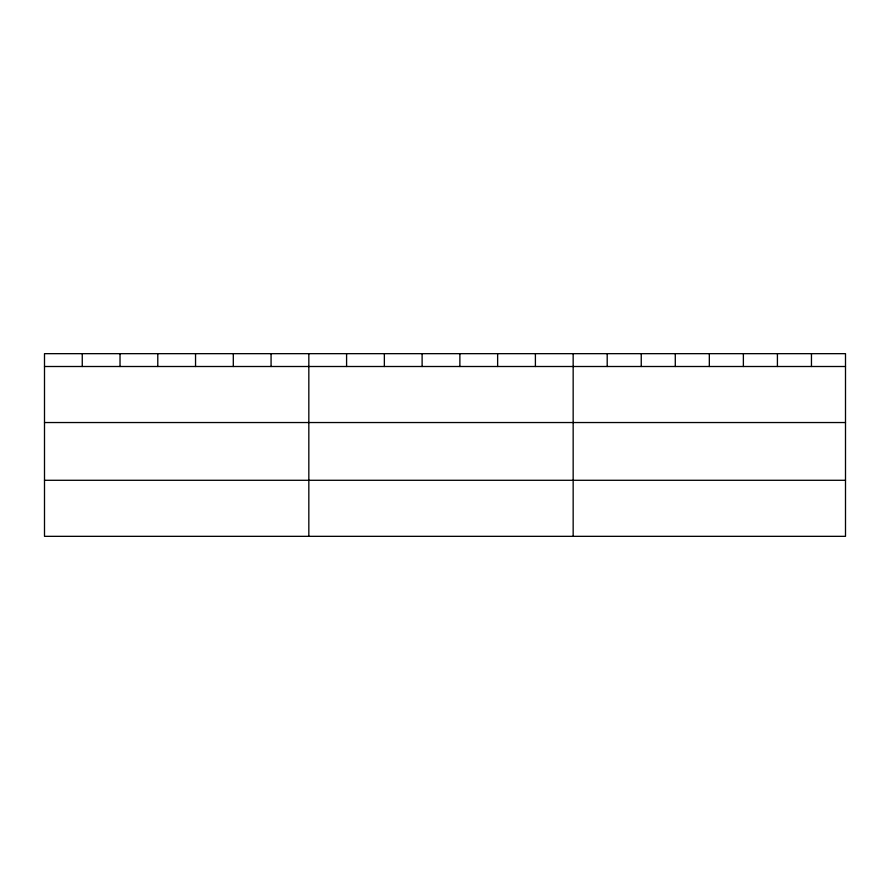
<?xml version="1.0" encoding="UTF-8"?>
<svg xmlns="http://www.w3.org/2000/svg" width="890" height="890" viewBox="0 0 890 890"><rect width="100%" height="100%" fill="white"/><g stroke="black" fill="none" stroke-linecap="round" stroke-linejoin="round"><path stroke-width="1.33" d="M845.5 366.502L845.5 536.336L44.5 536.336L44.5 353.664L845.5 353.664L845.5 366.502L44.5 366.502M44.5 422.539L845.5 422.539M44.5 480.289L845.5 480.289M811.457 353.664L811.457 366.502M777.415 353.664L777.415 366.502M743.373 353.664L743.373 366.502M709.33 353.664L709.33 366.502M675.288 353.664L675.288 366.502M641.245 353.664L641.245 366.502M607.202 353.664L607.202 366.502M573.16 353.664L573.16 536.336M535.402 353.664L535.402 366.502M497.632 353.664L497.632 366.502M459.874 353.664L459.874 366.502M422.116 353.664L422.116 366.502M384.358 353.664L384.358 366.502M346.588 353.664L346.588 366.502M308.83 353.664L308.83 536.336M271.072 353.664L271.072 366.502M233.302 353.664L233.302 366.502M195.544 353.664L195.544 366.502M157.786 353.664L157.786 366.502M120.028 353.664L120.028 366.502M82.258 353.664L82.258 366.502"/></g></svg>
